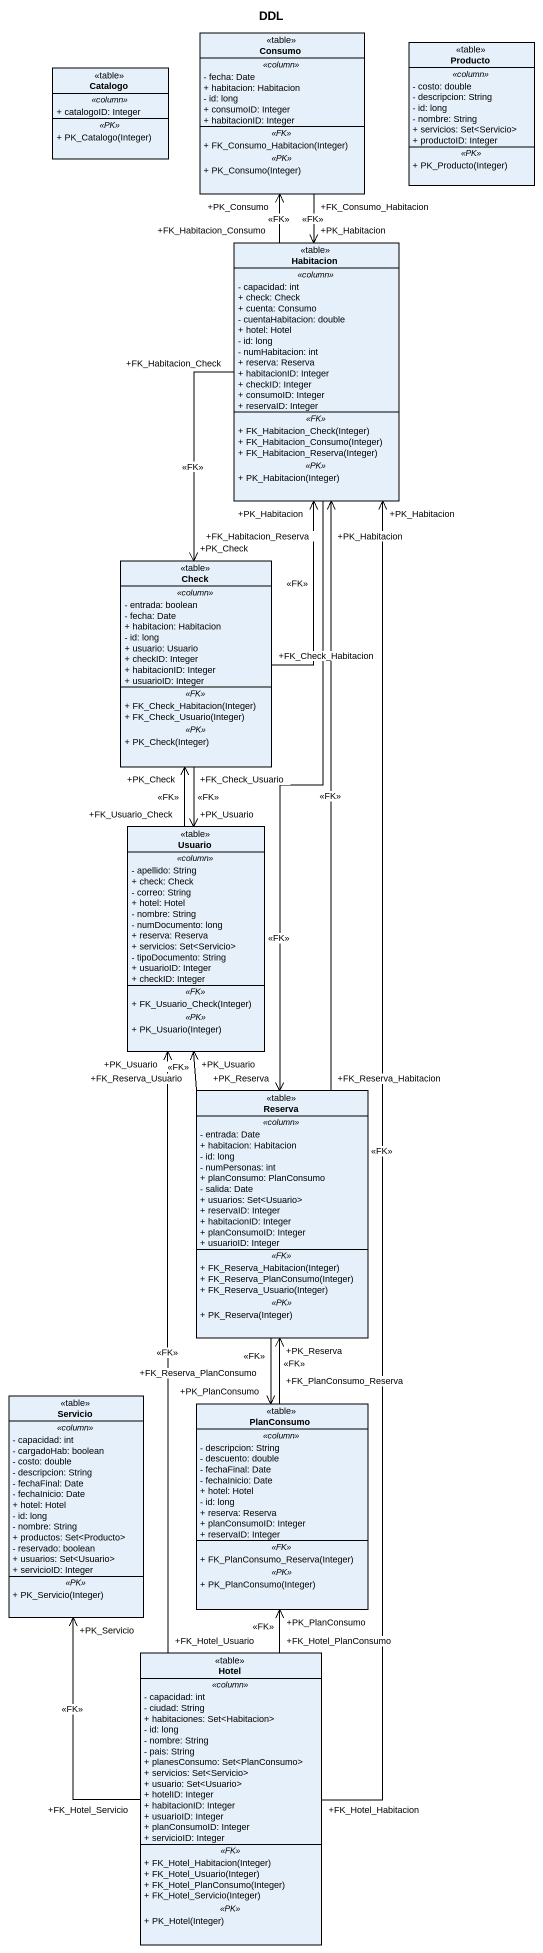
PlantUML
@startuml
title DDL
hide circle
hide empty members
skinparam classAttributeIconSize 0
class Catalogo <<table>> {
  .. <<column>> ..
  + catalogoID: Integer
  .. <<PK>> ..
  + PK_Catalogo(Integer)
}
class Consumo <<table>> {
  .. <<column>> ..
  - fecha: Date
  + habitacion: Habitacion
  - id: long
  + consumoID: Integer
  + habitacionID: Integer
  .. <<FK>> ..
  + FK_Consumo_Habitacion(Integer)
  .. <<PK>> ..
  + PK_Consumo(Integer)
}
class Producto <<table>> {
  .. <<column>> ..
  - costo: double
  - descripcion: String
  - id: long
  - nombre: String
  + servicios: Set<Servicio>
  + productoID: Integer
  .. <<PK>> ..
  + PK_Producto(Integer)
}
class Habitacion <<table>> {
  .. <<column>> ..
  - capacidad: int
  + check: Check
  + cuenta: Consumo
  - cuentaHabitacion: double
  + hotel: Hotel
  - id: long
  - numHabitacion: int
  + reserva: Reserva
  + habitacionID: Integer
  + checkID: Integer
  + consumoID: Integer
  + reservaID: Integer
  .. <<FK>> ..
  + FK_Habitacion_Check(Integer)
  + FK_Habitacion_Consumo(Integer)
  + FK_Habitacion_Reserva(Integer)
  .. <<PK>> ..
  + PK_Habitacion(Integer)
}
class Check <<table>> {
  .. <<column>> ..
  - entrada: boolean
  - fecha: Date
  + habitacion: Habitacion
  - id: long
  + usuario: Usuario
  + checkID: Integer
  + habitacionID: Integer
  + usuarioID: Integer
  .. <<FK>> ..
  + FK_Check_Habitacion(Integer)
  + FK_Check_Usuario(Integer)
  .. <<PK>> ..
  + PK_Check(Integer)
}
class Usuario <<table>> {
  .. <<column>> ..
  - apellido: String
  + check: Check
  - correo: String
  + hotel: Hotel
  - nombre: String
  - numDocumento: long
  + reserva: Reserva
  + servicios: Set<Servicio>
  - tipoDocumento: String
  + usuarioID: Integer
  + checkID: Integer
  .. <<FK>> ..
  + FK_Usuario_Check(Integer)
  .. <<PK>> ..
  + PK_Usuario(Integer)
}
class Reserva <<table>> {
  .. <<column>> ..
  - entrada: Date
  + habitacion: Habitacion
  - id: long
  - numPersonas: int
  + planConsumo: PlanConsumo
  - salida: Date
  + usuarios: Set<Usuario>
  + reservaID: Integer
  + habitacionID: Integer
  + planConsumoID: Integer
  + usuarioID: Integer
  .. <<FK>> ..
  + FK_Reserva_Habitacion(Integer)
  + FK_Reserva_PlanConsumo(Integer)
  + FK_Reserva_Usuario(Integer)
  .. <<PK>> ..
  + PK_Reserva(Integer)
}
class Servicio <<table>> {
  .. <<column>> ..
  - capacidad: int
  - cargadoHab: boolean
  - costo: double
  - descripcion: String
  - fechaFinal: Date
  - fechaInicio: Date
  + hotel: Hotel
  - id: long
  - nombre: String
  + productos: Set<Producto>
  - reservado: boolean
  + usuarios: Set<Usuario>
  + servicioID: Integer
  .. <<PK>> ..
  + PK_Servicio(Integer)
}
class PlanConsumo <<table>> {
  .. <<column>> ..
  - descripcion: String
  - descuento: double
  - fechaFinal: Date
  - fechaInicio: Date
  + hotel: Hotel
  - id: long
  + reserva: Reserva
  + planConsumoID: Integer
  + reservaID: Integer
  .. <<FK>> ..
  + FK_PlanConsumo_Reserva(Integer)
  .. <<PK>> ..
  + PK_PlanConsumo(Integer)
}
class Hotel <<table>> {
  .. <<column>> ..
  - capacidad: int
  - ciudad: String
  + habitaciones: Set<Habitacion>
  - id: long
  - nombre: String
  - pais: String
  + planesConsumo: Set<PlanConsumo>
  + servicios: Set<Servicio>
  + usuario: Set<Usuario>
  + hotelID: Integer
  + habitacionID: Integer
  + usuarioID: Integer
  + planConsumoID: Integer
  + servicioID: Integer
  .. <<FK>> ..
  + FK_Hotel_Habitacion(Integer)
  + FK_Hotel_Usuario(Integer)
  + FK_Hotel_PlanConsumo(Integer)
  + FK_Hotel_Servicio(Integer)
  .. <<PK>> ..
  + PK_Hotel(Integer)
}
Consumo "+FK_Consumo_Habitacion" --> "+PK_Habitacion" Habitacion : <<FK>>
Habitacion "+FK_Habitacion_Consumo" -up-> "+PK_Consumo" Consumo : <<FK>>
Habitacion "+FK_Habitacion_Check" --> "+PK_Check" Check : <<FK>>
Habitacion "+FK_Habitacion_Reserva" --> "+PK_Reserva" Reserva : <<FK>>
Check "+FK_Check_Habitacion" -up-> "+PK_Habitacion" Habitacion : <<FK>>
Check "+FK_Check_Usuario" --> "+PK_Usuario" Usuario : <<FK>>
Usuario "+FK_Usuario_Check" -up-> "+PK_Check" Check : <<FK>>
Reserva "+FK_Reserva_Habitacion" -up-> "+PK_Habitacion" Habitacion : <<FK>>
Reserva "+FK_Reserva_Usuario" -up-> "+PK_Usuario" Usuario : <<FK>>
Reserva "+FK_Reserva_PlanConsumo" --> "+PK_PlanConsumo" PlanConsumo : <<FK>>
PlanConsumo "+FK_PlanConsumo_Reserva" -up-> "+PK_Reserva" Reserva : <<FK>>
Hotel "+FK_Hotel_Habitacion" -up-> "+PK_Habitacion" Habitacion : <<FK>>
Hotel "+FK_Hotel_Usuario" -up-> "+PK_Usuario" Usuario : <<FK>>
Hotel "+FK_Hotel_Servicio" -up-> "+PK_Servicio" Servicio : <<FK>>
Hotel "+FK_Hotel_PlanConsumo" -up-> "+PK_PlanConsumo" PlanConsumo : <<FK>>
@enduml
